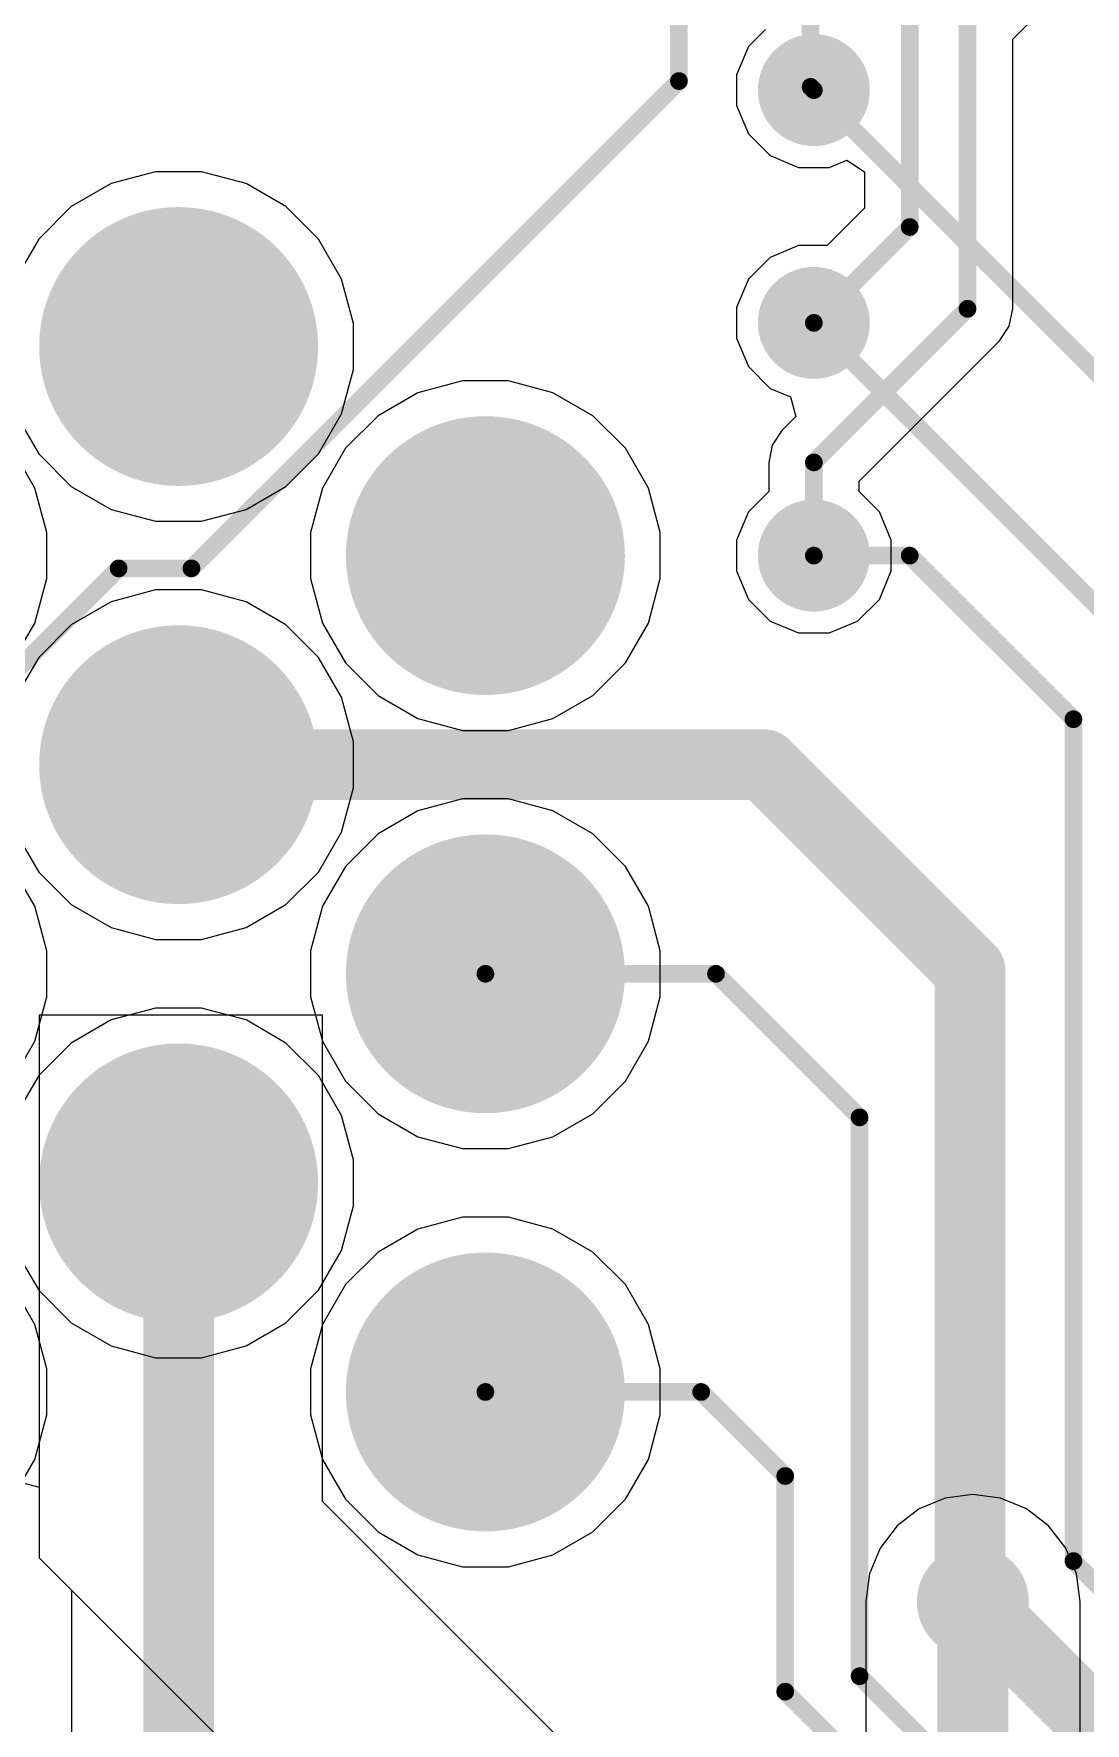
# Model space of a CAD drawing. Header units: millimetres. Extents: x 1 to 134, y -1 to 87.
# Drawn here: x 31.75 to 39.29, y 12.45 to 24.57 of the extents above; entities that cross this region are included whole.
import ezdxf

# ---------------------------------------------------------------- set-up
doc = ezdxf.new("R2010")
doc.units = ezdxf.units.MM
for name, color, linetype in [('BottomLayer', 5, 'Continuous'), ('BottomSolder', 6, 'Continuous'), ('MultiLayer', 9, 'Continuous'), ('PadHoleLayer', 156, 'Continuous'), ('TopLayer', 1, 'Continuous'), ('TopSolder', 216, 'Continuous'), ('ViaHoleLayer', 16, 'Continuous')]:
    doc.layers.add(name, color=color, linetype=linetype)

# ---------------------------------------------------------------- blocks, each defined once
blk = doc.blocks.new('1_1376430_8_1')
at = {"layer": 'BottomLayer'}
h = blk.add_hatch(color=5, dxfattribs=at)
edge = h.paths.add_edge_path()
edge.add_arc((-34.7499305, 4.72499182), 1.00000054, 0, 360)
h = blk.add_hatch(color=5, dxfattribs=at)
edge = h.paths.add_edge_path()
edge.add_arc((-32.5499349, 3.22499482), 1.00000054, 0, 360)
h = blk.add_hatch(color=5, dxfattribs=at)
edge = h.paths.add_edge_path()
edge.add_arc((-34.7499305, 1.72499782), 1.00000054, 0, 360)
h = blk.add_hatch(color=5, dxfattribs=at)
edge = h.paths.add_edge_path()
edge.add_arc((-32.5499349, 0.22500082), 1.00000054, 0, 360)
h = blk.add_hatch(color=5, dxfattribs=at)
edge = h.paths.add_edge_path()
edge.add_arc((-34.7499305, -1.27499618), 1.00000054, 0, 360)
h = blk.add_hatch(color=5, dxfattribs=at)
edge = h.paths.add_edge_path()
edge.add_arc((-32.5499349, -2.77499318), 1.00000054, 0, 360)
at = {"layer": 'BottomSolder'}
h = blk.add_hatch(color=6, dxfattribs=at)
edge = h.paths.add_edge_path()
edge.add_arc((-34.7499305, 4.72499182), 1.00000054, 0, 360)
h = blk.add_hatch(color=6, dxfattribs=at)
edge = h.paths.add_edge_path()
edge.add_arc((-32.5499349, 3.22499482), 1.00000054, 0, 360)
h = blk.add_hatch(color=6, dxfattribs=at)
edge = h.paths.add_edge_path()
edge.add_arc((-34.7499305, 1.72499782), 1.00000054, 0, 360)
h = blk.add_hatch(color=6, dxfattribs=at)
edge = h.paths.add_edge_path()
edge.add_arc((-32.5499349, 0.22500082), 1.00000054, 0, 360)
h = blk.add_hatch(color=6, dxfattribs=at)
edge = h.paths.add_edge_path()
edge.add_arc((-34.7499305, -1.27499618), 1.00000054, 0, 360)
h = blk.add_hatch(color=6, dxfattribs=at)
edge = h.paths.add_edge_path()
edge.add_arc((-32.5499349, -2.77499318), 1.00000054, 0, 360)
at = {"layer": 'MultiLayer'}
h = blk.add_hatch(color=9, dxfattribs=at)
edge = h.paths.add_edge_path()
edge.add_arc((-34.7499305, 4.72499182), 1.00000054, 0, 360)
h = blk.add_hatch(color=9, dxfattribs=at)
edge = h.paths.add_edge_path()
edge.add_arc((-32.5499349, 3.22499482), 1.00000054, 0, 360)
h = blk.add_hatch(color=9, dxfattribs=at)
edge = h.paths.add_edge_path()
edge.add_arc((-34.7499305, 1.72499782), 1.00000054, 0, 360)
h = blk.add_hatch(color=9, dxfattribs=at)
edge = h.paths.add_edge_path()
edge.add_arc((-32.5499349, 0.22500082), 1.00000054, 0, 360)
h = blk.add_hatch(color=9, dxfattribs=at)
edge = h.paths.add_edge_path()
edge.add_arc((-34.7499305, -1.27499618), 1.00000054, 0, 360)
h = blk.add_hatch(color=9, dxfattribs=at)
edge = h.paths.add_edge_path()
edge.add_arc((-32.5499349, -2.77499318), 1.00000054, 0, 360)
at = {"layer": 'PadHoleLayer'}
h = blk.add_hatch(color=156, dxfattribs=at)
edge = h.paths.add_edge_path()
edge.add_arc((-34.7499305, 4.72499182), 0.60500006, 0, 360)
h = blk.add_hatch(color=156, dxfattribs=at)
edge = h.paths.add_edge_path()
edge.add_arc((-32.5499349, 3.22499482), 0.60500006, 0, 360)
h = blk.add_hatch(color=156, dxfattribs=at)
edge = h.paths.add_edge_path()
edge.add_arc((-34.7499305, 1.72499782), 0.60500006, 0, 360)
h = blk.add_hatch(color=156, dxfattribs=at)
edge = h.paths.add_edge_path()
edge.add_arc((-32.5499349, 0.22500082), 0.60500006, 0, 360)
h = blk.add_hatch(color=156, dxfattribs=at)
edge = h.paths.add_edge_path()
edge.add_arc((-34.7499305, -1.27499618), 0.60500006, 0, 360)
h = blk.add_hatch(color=156, dxfattribs=at)
edge = h.paths.add_edge_path()
edge.add_arc((-32.5499349, -2.77499318), 0.60500006, 0, 360)
at = {"layer": 'TopLayer'}
h = blk.add_hatch(color=1, dxfattribs=at)
edge = h.paths.add_edge_path()
edge.add_arc((-34.7499305, 4.72499182), 1.00000054, 0, 360)
h = blk.add_hatch(color=1, dxfattribs=at)
edge = h.paths.add_edge_path()
edge.add_arc((-32.5499349, 3.22499482), 1.00000054, 0, 360)
h = blk.add_hatch(color=1, dxfattribs=at)
edge = h.paths.add_edge_path()
edge.add_arc((-34.7499305, 1.72499782), 1.00000054, 0, 360)
h = blk.add_hatch(color=1, dxfattribs=at)
edge = h.paths.add_edge_path()
edge.add_arc((-32.5499349, 0.22500082), 1.00000054, 0, 360)
h = blk.add_hatch(color=1, dxfattribs=at)
edge = h.paths.add_edge_path()
edge.add_arc((-34.7499305, -1.27499618), 1.00000054, 0, 360)
h = blk.add_hatch(color=1, dxfattribs=at)
edge = h.paths.add_edge_path()
edge.add_arc((-32.5499349, -2.77499318), 1.00000054, 0, 360)
at = {"layer": 'TopSolder'}
h = blk.add_hatch(color=216, dxfattribs=at)
edge = h.paths.add_edge_path()
edge.add_arc((-34.7499305, 4.72499182), 1.00000054, 0, 360)
h = blk.add_hatch(color=216, dxfattribs=at)
edge = h.paths.add_edge_path()
edge.add_arc((-32.5499349, 3.22499482), 1.00000054, 0, 360)
h = blk.add_hatch(color=216, dxfattribs=at)
edge = h.paths.add_edge_path()
edge.add_arc((-34.7499305, 1.72499782), 1.00000054, 0, 360)
h = blk.add_hatch(color=216, dxfattribs=at)
edge = h.paths.add_edge_path()
edge.add_arc((-32.5499349, 0.22500082), 1.00000054, 0, 360)
h = blk.add_hatch(color=216, dxfattribs=at)
edge = h.paths.add_edge_path()
edge.add_arc((-34.7499305, -1.27499618), 1.00000054, 0, 360)
h = blk.add_hatch(color=216, dxfattribs=at)
edge = h.paths.add_edge_path()
edge.add_arc((-32.5499349, -2.77499318), 1.00000054, 0, 360)

msp = doc.modelspace()

# ---------------------------------------------------------------- hatches: boundary and pattern name
at = {"layer": 'BottomLayer'}
h = msp.add_hatch(color=5, dxfattribs=at)
edge = h.paths.add_edge_path()
edge.add_arc((37.34012598, 24.16106674), 0.2999994, 0, 360)
h = msp.add_hatch(color=5, dxfattribs=at)
edge = h.paths.add_edge_path()
edge.add_arc((37.34012598, 22.4915222), 0.2999994, 0, 360)
h = msp.add_hatch(color=5, dxfattribs=at)
edge = h.paths.add_edge_path()
edge.add_arc((37.34012598, 20.82197766), 0.2999994, 0, 360)
h = msp.add_hatch(color=5, dxfattribs=at)
edge = h.paths.add_edge_path()
edge.add_arc((38.48042341999999, 13.31797438), 0.2999994, 0, 360)
at = {"layer": 'BottomSolder'}
h = msp.add_hatch(color=6, dxfattribs=at)
edge = h.paths.add_edge_path()
edge.add_arc((37.34012598, 24.16106674), 0.4015993999999999, 0, 360)
h = msp.add_hatch(color=6, dxfattribs=at)
edge = h.paths.add_edge_path()
edge.add_arc((37.34012598, 22.4915222), 0.4015993999999999, 0, 360)
h = msp.add_hatch(color=6, dxfattribs=at)
edge = h.paths.add_edge_path()
edge.add_arc((37.34012598, 20.82197766), 0.4015993999999999, 0, 360)
h = msp.add_hatch(color=6, dxfattribs=at)
edge = h.paths.add_edge_path()
edge.add_arc((38.48042341999999, 13.31797438), 0.4015993999999999, 0, 360)
at = {"layer": 'TopLayer'}
h = msp.add_hatch(color=1, dxfattribs=at)
edge = h.paths.add_edge_path()
edge.add_arc((37.34012598, 24.16106674), 0.2999994, 0, 360)
h = msp.add_hatch(color=1, dxfattribs=at)
edge = h.paths.add_edge_path()
edge.add_arc((37.34012598, 22.4915222), 0.2999994, 0, 360)
h = msp.add_hatch(color=1, dxfattribs=at)
edge = h.paths.add_edge_path()
edge.add_arc((37.34012598, 20.82197766), 0.2999994, 0, 360)
h = msp.add_hatch(color=1, dxfattribs=at)
edge = h.paths.add_edge_path()
edge.add_arc((38.48042341999999, 13.31797438), 0.2999994, 0, 360)
at = {"layer": 'TopSolder'}
h = msp.add_hatch(color=216, dxfattribs=at)
edge = h.paths.add_edge_path()
edge.add_arc((37.34012598, 24.16106674), 0.4015993999999999, 0, 360)
h = msp.add_hatch(color=216, dxfattribs=at)
edge = h.paths.add_edge_path()
edge.add_arc((37.34012598, 22.4915222), 0.4015993999999999, 0, 360)
h = msp.add_hatch(color=216, dxfattribs=at)
edge = h.paths.add_edge_path()
edge.add_arc((37.34012598, 20.82197766), 0.4015993999999999, 0, 360)
h = msp.add_hatch(color=216, dxfattribs=at)
edge = h.paths.add_edge_path()
edge.add_arc((38.48042341999999, 13.31797438), 0.4015993999999999, 0, 360)
at = {"layer": 'ViaHoleLayer'}
h = msp.add_hatch(color=16, dxfattribs=at)
edge = h.paths.add_edge_path()
edge.add_arc((37.34012598, 24.16106674), 0.1499997, 0, 360)
h = msp.add_hatch(color=16, dxfattribs=at)
edge = h.paths.add_edge_path()
edge.add_arc((37.34012598, 22.4915222), 0.1499997, 0, 360)
h = msp.add_hatch(color=16, dxfattribs=at)
edge = h.paths.add_edge_path()
edge.add_arc((37.34012598, 20.82197766), 0.1499997, 0, 360)
h = msp.add_hatch(color=16, dxfattribs=at)
edge = h.paths.add_edge_path()
edge.add_arc((38.48042341999999, 13.31797438), 0.1499997, 0, 360)

# ---------------------------------------------------------------- linework, layer by layer
at = {"layer": 'BottomLayer'}
for p, q in [((38.76582036, 24.52737792), (42.26018472, 28.02174228)), ((36.99288004, 24.59729396), (36.87046728, 24.4748812)), ((38.76582036, 22.5924999), (38.76582036, 24.52737792)), ((36.87046728, 24.4748812), (36.78612657999999, 24.27126464)), ((36.78612657999999, 24.27126464), (36.78612657999999, 24.05086884)), ((36.78612657999999, 24.05086884), (36.87046728, 23.84725228)), ((36.87046728, 23.84725228), (37.02631151999999, 23.69140804)), ((37.02631151999999, 23.69140804), (37.22992808, 23.60706734)), ((37.45032388, 23.60706734), (37.5770775, 23.65957168)), ((37.5770775, 23.65957168), (37.70408003999999, 23.57561198)), ((32.61977982, 23.5759752), (32.30084726, 23.4905169)), ((32.94996458, 23.5759752), (32.61977982, 23.5759752)), ((33.26889714, 23.4905169), (32.94996458, 23.5759752)), ((37.22992808, 23.60706734), (37.45032388, 23.60706734)), ((37.70408003999999, 23.57561198), (37.70408003999999, 23.31328586)), ((32.30084726, 23.4905169), (32.01489914, 23.32542452)), ((33.55484526, 23.32542452), (33.26889714, 23.4905169)), ((32.01489914, 23.32542452), (31.78142234, 23.09194772)), ((33.78832206, 23.09194772), (33.55484526, 23.32542452)), ((37.70408003999999, 23.31328586), (37.43631577999999, 23.0455216)), ((31.78142234, 23.09194772), (31.61632996, 22.8059996)), ((33.95341444, 22.8059996), (33.78832206, 23.09194772)), ((37.22992808, 23.0455216), (37.02631151999999, 22.9611809)), ((37.43631577999999, 23.0455216), (37.22992808, 23.0455216)), ((37.02631151999999, 22.9611809), (36.87046728, 22.80533666)), ((34.03887274, 22.48706704), (33.95341444, 22.8059996)), ((36.87046728, 22.80533666), (36.78612657999999, 22.6017201)), ((36.78612657999999, 22.6017201), (36.78612657999999, 22.3813243)), ((38.74117982, 22.46861648), (38.76582036, 22.5924999)), ((34.03887274, 22.15688228), (34.03887274, 22.48706704)), ((38.6710047, 22.3635951), (38.74117982, 22.46861648)), ((36.78612657999999, 22.3813243), (36.87046728, 22.17770774)), ((37.66384643999999, 21.35643684), (38.6710047, 22.3635951)), ((33.95341444, 21.83794972), (34.03887274, 22.15688228)), ((34.81977542, 22.0759782), (34.50084286, 21.9905199)), ((35.14996017999999, 22.0759782), (34.81977542, 22.0759782)), ((35.46889273999999, 21.9905199), (35.14996017999999, 22.0759782)), ((36.87046728, 22.17770774), (37.02631151999999, 22.0218635)), ((34.50084286, 21.9905199), (34.21489474, 21.82542752)), ((35.75484086, 21.82542752), (35.46889273999999, 21.9905199)), ((37.02631151999999, 22.0218635), (37.17320226, 21.96102034)), ((37.17320226, 21.96102034), (37.21198044, 21.82019004)), ((31.61632996, 21.83794972), (31.78142234, 21.5520016)), ((33.78832206, 21.5520016), (33.95341444, 21.83794972)), ((34.21489474, 21.82542752), (33.98141794, 21.59195072)), ((35.98831765999999, 21.59195072), (35.75484086, 21.82542752)), ((37.21198044, 21.82019004), (37.11122117999999, 21.71943078)), ((37.11122117999999, 21.71943078), (37.04104606, 21.6144094)), ((31.75341884, 21.3060026), (31.58832646, 21.59195072)), ((33.98141794, 21.59195072), (33.81632556, 21.3060026)), ((36.15341004, 21.3060026), (35.98831765999999, 21.59195072)), ((37.04104606, 21.6144094), (37.01640552, 21.49052598)), ((31.78142234, 21.5520016), (32.01489914, 21.3185248)), ((33.55484526, 21.3185248), (33.78832206, 21.5520016)), ((37.01640552, 21.49052598), (37.01640552, 21.28173036)), ((37.66384643999999, 21.28173036), (37.66384643999999, 21.35643684)), ((31.83887714, 20.98707004), (31.75341884, 21.3060026)), ((32.01489914, 21.3185248), (32.30084726, 21.15343242)), ((33.26889714, 21.15343242), (33.55484526, 21.3185248)), ((33.81632556, 21.3060026), (33.73086726, 20.98707004)), ((36.23886834, 20.98707004), (36.15341004, 21.3060026)), ((37.01640552, 21.28173036), (36.87046728, 21.13579212)), ((37.80978468, 21.13579212), (37.66384643999999, 21.28173036)), ((32.30084726, 21.15343242), (32.61977982, 21.06797412)), ((32.94996458, 21.06797412), (33.26889714, 21.15343242)), ((36.87046728, 21.13579212), (36.78612657999999, 20.93217556)), ((37.89412538, 20.93217556), (37.80978468, 21.13579212)), ((31.83887714, 20.65688528), (31.83887714, 20.98707004)), ((32.61977982, 21.06797412), (32.94996458, 21.06797412)), ((33.73086726, 20.98707004), (33.73086726, 20.65688528)), ((36.23886834, 20.65688528), (36.23886834, 20.98707004)), ((36.78612657999999, 20.93217556), (36.78612657999999, 20.71177976)), ((37.89412538, 20.71177976), (37.89412538, 20.93217556)), ((31.75341884, 20.33795272), (31.83887714, 20.65688528)), ((33.73086726, 20.65688528), (33.81632556, 20.33795272)), ((36.15341004, 20.33795272), (36.23886834, 20.65688528)), ((36.78612657999999, 20.71177976), (36.87046728, 20.5081632)), ((37.80978468, 20.5081632), (37.89412538, 20.71177976)), ((32.30084726, 20.4905229), (32.01489914, 20.32543052)), ((32.61977982, 20.5759812), (32.30084726, 20.4905229)), ((32.94996458, 20.5759812), (32.61977982, 20.5759812)), ((33.26889714, 20.4905229), (32.94996458, 20.5759812)), ((33.55484526, 20.32543052), (33.26889714, 20.4905229)), ((36.87046728, 20.5081632), (37.02631151999999, 20.35231896)), ((37.65394044, 20.35231896), (37.80978468, 20.5081632)), ((31.58832646, 20.0520046), (31.75341884, 20.33795272)), ((32.01489914, 20.32543052), (31.78142234, 20.09195372)), ((33.78832206, 20.09195372), (33.55484526, 20.32543052)), ((33.81632556, 20.33795272), (33.98141794, 20.0520046)), ((35.98831765999999, 20.0520046), (36.15341004, 20.33795272)), ((37.02631151999999, 20.35231896), (37.22992808, 20.26797826)), ((37.22992808, 20.26797826), (37.45032388, 20.26797826)), ((37.45032388, 20.26797826), (37.65394044, 20.35231896)), ((31.78142234, 20.09195372), (31.61632996, 19.8060056)), ((33.95341444, 19.8060056), (33.78832206, 20.09195372)), ((33.98141794, 20.0520046), (34.21489474, 19.8185278)), ((35.75484086, 19.8185278), (35.98831765999999, 20.0520046)), ((34.03887274, 19.48707304), (33.95341444, 19.8060056)), ((34.21489474, 19.8185278), (34.50084286, 19.65343542)), ((35.46889273999999, 19.65343542), (35.75484086, 19.8185278)), ((34.50084286, 19.65343542), (34.81977542, 19.56797712)), ((35.14996017999999, 19.56797712), (35.46889273999999, 19.65343542)), ((34.81977542, 19.56797712), (35.14996017999999, 19.56797712)), ((34.03887274, 19.15688828), (34.03887274, 19.48707304)), ((33.95341444, 18.83795572), (34.03887274, 19.15688828)), ((34.81977542, 19.0759842), (34.50084286, 18.9905259)), ((35.14996017999999, 19.0759842), (34.81977542, 19.0759842)), ((35.46889273999999, 18.9905259), (35.14996017999999, 19.0759842)), ((34.50084286, 18.9905259), (34.21489474, 18.82543352)), ((35.75484086, 18.82543352), (35.46889273999999, 18.9905259)), ((31.61632996, 18.83795572), (31.78142234, 18.5520076)), ((33.78832206, 18.5520076), (33.95341444, 18.83795572)), ((34.21489474, 18.82543352), (33.98141794, 18.59195672)), ((35.98831765999999, 18.59195672), (35.75484086, 18.82543352)), ((31.75341884, 18.3060086), (31.58832646, 18.59195672)), ((31.78142234, 18.5520076), (32.01489914, 18.3185308)), ((33.55484526, 18.3185308), (33.78832206, 18.5520076)), ((33.98141794, 18.59195672), (33.81632556, 18.3060086)), ((36.15341004, 18.3060086), (35.98831765999999, 18.59195672)), ((31.83887714, 17.98707604), (31.75341884, 18.3060086)), ((32.01489914, 18.3185308), (32.30084726, 18.15343842)), ((33.26889714, 18.15343842), (33.55484526, 18.3185308)), ((33.81632556, 18.3060086), (33.73086726, 17.98707604)), ((36.23886834, 17.98707604), (36.15341004, 18.3060086)), ((32.30084726, 18.15343842), (32.61977982, 18.06798012)), ((32.61977982, 18.06798012), (32.94996458, 18.06798012)), ((32.94996458, 18.06798012), (33.26889714, 18.15343842)), ((31.83887714, 17.65689128), (31.83887714, 17.98707604)), ((33.73086726, 17.98707604), (33.73086726, 17.65689128)), ((36.23886834, 17.65689128), (36.23886834, 17.98707604)), ((31.75341884, 17.33795872), (31.83887714, 17.65689128)), ((32.61977982, 17.5759872), (32.30084726, 17.4905289)), ((32.94996458, 17.5759872), (32.61977982, 17.5759872)), ((33.26889714, 17.4905289), (32.94996458, 17.5759872)), ((33.73086726, 17.65689128), (33.81632556, 17.33795872)), ((36.15341004, 17.33795872), (36.23886834, 17.65689128)), ((32.30084726, 17.4905289), (32.01489914, 17.32543652)), ((33.55484526, 17.32543652), (33.26889714, 17.4905289)), ((31.58832646, 17.0520106), (31.75341884, 17.33795872)), ((33.81632556, 17.33795872), (33.98141794, 17.0520106)), ((35.98831765999999, 17.0520106), (36.15341004, 17.33795872)), ((32.01489914, 17.32543652), (31.78142234, 17.09195972)), ((33.78832206, 17.09195972), (33.55484526, 17.32543652)), ((31.78142234, 17.09195972), (31.61632996, 16.8060116)), ((33.95341444, 16.8060116), (33.78832206, 17.09195972)), ((33.98141794, 17.0520106), (34.21489474, 16.8185338)), ((35.75484086, 16.8185338), (35.98831765999999, 17.0520106)), ((34.03887274, 16.48707904), (33.95341444, 16.8060116)), ((34.21489474, 16.8185338), (34.50084286, 16.65344142)), ((35.46889273999999, 16.65344142), (35.75484086, 16.8185338)), ((34.50084286, 16.65344142), (34.81977542, 16.56798312)), ((35.14996017999999, 16.56798312), (35.46889273999999, 16.65344142)), ((34.03887274, 16.15689428), (34.03887274, 16.48707904)), ((34.81977542, 16.56798312), (35.14996017999999, 16.56798312)), ((33.95341444, 15.83796172), (34.03887274, 16.15689428)), ((34.81977542, 16.0759902), (34.50084286, 15.9905319)), ((35.14996017999999, 16.0759902), (34.81977542, 16.0759902)), ((35.46889273999999, 15.9905319), (35.14996017999999, 16.0759902)), ((34.50084286, 15.9905319), (34.21489474, 15.82543952)), ((35.75484086, 15.82543952), (35.46889273999999, 15.9905319)), ((31.61632996, 15.83796172), (31.78142234, 15.5520136)), ((33.78832206, 15.5520136), (33.95341444, 15.83796172)), ((34.21489474, 15.82543952), (33.98141794, 15.59196272)), ((35.98831765999999, 15.59196272), (35.75484086, 15.82543952)), ((31.75341884, 15.3060146), (31.58832646, 15.59196272)), ((31.78142234, 15.5520136), (32.01489914, 15.3185368)), ((33.55484526, 15.3185368), (33.78832206, 15.5520136)), ((33.98141794, 15.59196272), (33.81632556, 15.3060146)), ((36.15341004, 15.3060146), (35.98831765999999, 15.59196272)), ((31.83887714, 14.98708204), (31.75341884, 15.3060146)), ((32.01489914, 15.3185368), (32.30084726, 15.15344442)), ((33.26889714, 15.15344442), (33.55484526, 15.3185368)), ((33.81632556, 15.3060146), (33.73086726, 14.98708204)), ((36.23886834, 14.98708204), (36.15341004, 15.3060146)), ((32.30084726, 15.15344442), (32.61977982, 15.06798612)), ((32.94996458, 15.06798612), (33.26889714, 15.15344442)), ((32.61977982, 15.06798612), (32.94996458, 15.06798612)), ((31.83887714, 14.65689728), (31.83887714, 14.98708204)), ((33.73086726, 14.98708204), (33.73086726, 14.65689728)), ((36.23886834, 14.65689728), (36.23886834, 14.98708204)), ((31.75341884, 14.33796472), (31.83887714, 14.65689728)), ((33.73086726, 14.65689728), (33.81632556, 14.33796472)), ((36.15341004, 14.33796472), (36.23886834, 14.65689728)), ((31.58832646, 14.0520166), (31.75341884, 14.33796472)), ((33.81632556, 14.33796472), (33.98141794, 14.0520166)), ((35.98831765999999, 14.0520166), (36.15341004, 14.33796472)), ((38.28150077999999, 14.06036304), (38.09613666, 13.98358138)), ((38.48042341999999, 14.08655044), (38.28150077999999, 14.06036304)), ((38.67934606, 14.06036304), (38.48042341999999, 14.08655044)), ((38.86471018, 13.98358138), (38.67934606, 14.06036304)), ((33.98141794, 14.0520166), (34.21489474, 13.8185398)), ((35.75484086, 13.8185398), (35.98831765999999, 14.0520166)), ((38.09613666, 13.98358138), (37.9369574, 13.8614404)), ((39.02388944, 13.8614404), (38.86471018, 13.98358138)), ((34.21489474, 13.8185398), (34.50084286, 13.65344742)), ((35.46889273999999, 13.65344742), (35.75484086, 13.8185398)), ((37.9369574, 13.8614404), (37.81481642, 13.70226114)), ((39.14603042, 13.70226114), (39.02388944, 13.8614404)), ((37.81481642, 13.70226114), (37.73803476, 13.51689702)), ((39.22281208, 13.51689702), (39.14603042, 13.70226114)), ((34.50084286, 13.65344742), (34.81977542, 13.56798912)), ((35.14996017999999, 13.56798912), (35.46889273999999, 13.65344742)), ((34.81977542, 13.56798912), (35.14996017999999, 13.56798912)), ((37.73803476, 13.51689702), (37.71184736, 13.31797438)), ((39.24899947999999, 13.31797438), (39.22281208, 13.51689702)), ((37.71184736, 13.31797438), (37.71184736, 7.3697973)), ((39.24899947999999, 7.3697973), (39.24899947999999, 13.31797438))]:
    msp.add_line(p, q, dxfattribs=at)
for points, const_width in [([(37.31660049999999, 24.1845973), (37.31660049999999, 24.8957973)], 0.127), ([(38.0278005, 23.17919672), (38.0278005, 24.72341258)], 0.127), ([(38.4420999, 22.5924999), (38.4420999, 24.66146706)], 0.127), ([(37.31660049999999, 24.1845973), (37.34012852, 24.16106928)], 0.127), ([(37.34012598, 22.4915222), (38.0278005, 23.17919672)], 0.127), ([(37.34012598, 21.49052598), (38.4420999, 22.5924999)], 0.127), ([(37.34012598, 20.82197766), (37.34012598, 21.49052598)], 0.127), ([(38.48042341999999, 7.3697973), (38.48042341999999, 13.31797438)], 0.508)]:
    msp.add_lwpolyline(points, dxfattribs=dict(at, const_width=const_width))
for points, const_width in [([(37.2848505, 24.1845973, 1), (37.3483505, 24.1845973, 1)], 0.0635), ([(37.2848505, 24.1845973, 1), (37.3483505, 24.1845973, 1)], 0.0635), ([(37.30837852, 24.16106928, 1), (37.37187852, 24.16106928, 1)], 0.0635), ([(37.9960505, 23.17919672, 1), (38.05955049999999, 23.17919672, 1)], 0.0635), ([(37.9960505, 23.17919672, 1), (38.05955049999999, 23.17919672, 1)], 0.0635), ([(37.30837598, 22.4915222, 1), (37.37187598, 22.4915222, 1)], 0.0635), ([(38.41034989999999, 22.5924999, 1), (38.4738499, 22.5924999, 1)], 0.0635), ([(38.41034989999999, 22.5924999, 1), (38.4738499, 22.5924999, 1)], 0.0635), ([(37.30837598, 21.49052598, 1), (37.37187598, 21.49052598, 1)], 0.0635), ([(37.30837598, 21.49052598, 1), (37.37187598, 21.49052598, 1)], 0.0635), ([(37.30837598, 20.82197766, 1), (37.37187598, 20.82197766, 1)], 0.0635), ([(38.35342342, 13.31797438, 1), (38.60742342, 13.31797438, 1)], 0.254)]:
    msp.add_lwpolyline(points, format="xyb", close=True, dxfattribs=dict(at, const_width=const_width))
at = {"layer": 'TopLayer'}
for p, q in [((33.81632556, 17.526), (31.78487166, 17.526)), ((31.78487166, 17.526), (31.78487166, 13.63181678)), ((33.81632556, 14.03727444), (33.81632556, 17.526)), ((31.65787165999999, 14.17247102), (31.78487166, 14.1384401)), ((31.78487166, 14.1384401), (31.78487166, 13.63181678)), ((35.6578027, 12.1957973), (33.81632556, 14.03727444)), ((31.78487166, 13.63181678), (34.57088844, 10.8458)), ((31.78487166, 13.63181678), (32.01629614, 13.4003923)), ((32.01629614, 13.4003923), (32.01629614, 9.08109944))]:
    msp.add_line(p, q, dxfattribs=at)
for points, const_width in [([(36.3728, 24.22628124), (36.3728, 26.74888224)], 0.127), ([(32.87668558, 20.73016682), (36.3728, 24.22628124)], 0.127), ([(37.34012598, 24.16106928), (37.34012852, 24.16106928)], 0.127), ([(37.34012852, 24.16106928), (39.83674786, 21.66444994)], 0.127), ([(37.34012598, 22.4915222), (39.45574786, 20.37590032)], 0.127), ([(37.34012598, 20.82197766), (38.0278005, 20.82197766)], 0.127), ([(38.0278005, 20.82197766), (39.20174786, 19.6480303)], 0.127), ([(30.94649132, 19.32198066), (32.35467748, 20.73016682)], 0.127), ([(32.35467748, 20.73016682), (32.87668558, 20.73016682)], 0.127), ([(39.20174786, 13.6091041), (39.20174786, 19.6480303)], 0.127), ([(32.7848722, 19.32198066), (36.98397734, 19.32198066)], 0.508), ([(36.98397734, 19.32198066), (38.4596005, 17.8463575)], 0.508), ([(38.4596005, 13.3387973), (38.4596005, 17.8463575)], 0.508), ([(34.9848678, 17.82198366), (36.6382554, 17.82198366)], 0.127), ([(36.6382554, 17.82198366), (37.6682, 16.79203906)], 0.127), ([(37.6682, 12.7831596), (37.6682, 16.79203906)], 0.127), ([(32.7848722, 8.762746), (32.7848722, 16.32198666)], 0.508), ([(34.9848678, 14.82198966), (36.5319564, 14.82198966)], 0.127), ([(36.5319564, 14.82198966), (37.1348, 14.21914606)], 0.127), ([(37.1348, 12.67205746), (37.1348, 14.21914606)], 0.127), ([(38.4596005, 13.3387973), (38.48042341999999, 13.31797438)], 0.508), ([(39.20174786, 13.6091041), (40.90235406, 11.9084979)], 0.127), ([(38.48042341999999, 13.31797438), (40.4613999, 11.3369979)], 0.508), ([(37.1348, 12.67205746), (40.13185776, 9.674999699999999)], 0.127), ([(37.6682, 12.7831596), (39.9223611, 10.5289985)], 0.127)]:
    msp.add_lwpolyline(points, dxfattribs=dict(at, const_width=const_width))
for points, const_width in [([(36.34105, 24.22628124, 1), (36.40454999999999, 24.22628124, 1)], 0.0635), ([(36.34105, 24.22628124, 1), (36.40454999999999, 24.22628124, 1)], 0.0635), ([(37.30837598, 24.16106928, 1), (37.37187598, 24.16106928, 1)], 0.0635), ([(37.30837852, 24.16106928, 1), (37.37187852, 24.16106928, 1)], 0.0635), ([(37.30837852, 24.16106928, 1), (37.37187852, 24.16106928, 1)], 0.0635), ([(37.30837598, 22.4915222, 1), (37.37187598, 22.4915222, 1)], 0.0635), ([(37.30837598, 20.82197766, 1), (37.37187598, 20.82197766, 1)], 0.0635), ([(37.9960505, 20.82197766, 1), (38.05955049999999, 20.82197766, 1)], 0.0635), ([(37.9960505, 20.82197766, 1), (38.05955049999999, 20.82197766, 1)], 0.0635), ([(32.32292748, 20.73016682, 1), (32.38642748, 20.73016682, 1)], 0.0635), ([(32.32292748, 20.73016682, 1), (32.38642748, 20.73016682, 1)], 0.0635), ([(32.84493558, 20.73016682, 1), (32.90843558, 20.73016682, 1)], 0.0635), ([(32.84493558, 20.73016682, 1), (32.90843558, 20.73016682, 1)], 0.0635), ([(39.16999786, 19.6480303, 1), (39.23349786, 19.6480303, 1)], 0.0635), ([(39.16999786, 19.6480303, 1), (39.23349786, 19.6480303, 1)], 0.0635), ([(32.6578722, 19.32198066, 1), (32.9118722, 19.32198066, 1)], 0.254), ([(36.85697733999999, 19.32198066, 1), (37.11097734, 19.32198066, 1)], 0.254), ([(36.85697733999999, 19.32198066, 1), (37.11097734, 19.32198066, 1)], 0.254), ([(38.3326005, 17.8463575, 1), (38.5866005, 17.8463575, 1)], 0.254), ([(38.3326005, 17.8463575, 1), (38.5866005, 17.8463575, 1)], 0.254), ([(34.95311779999999, 17.82198366, 1), (35.0166178, 17.82198366, 1)], 0.0635), ([(36.6065054, 17.82198366, 1), (36.67000539999999, 17.82198366, 1)], 0.0635), ([(36.6065054, 17.82198366, 1), (36.67000539999999, 17.82198366, 1)], 0.0635), ([(37.63645, 16.79203906, 1), (37.69995, 16.79203906, 1)], 0.0635), ([(37.63645, 16.79203906, 1), (37.69995, 16.79203906, 1)], 0.0635), ([(32.6578722, 16.32198666, 1), (32.9118722, 16.32198666, 1)], 0.254), ([(34.95311779999999, 14.82198966, 1), (35.0166178, 14.82198966, 1)], 0.0635), ([(36.5002064, 14.82198966, 1), (36.5637064, 14.82198966, 1)], 0.0635), ([(36.5002064, 14.82198966, 1), (36.5637064, 14.82198966, 1)], 0.0635), ([(37.10305, 14.21914606, 1), (37.16654999999999, 14.21914606, 1)], 0.0635), ([(37.10305, 14.21914606, 1), (37.16654999999999, 14.21914606, 1)], 0.0635), ([(38.3326005, 13.3387973, 1), (38.5866005, 13.3387973, 1)], 0.254), ([(38.3326005, 13.3387973, 1), (38.5866005, 13.3387973, 1)], 0.254), ([(39.16999786, 13.6091041, 1), (39.23349786, 13.6091041, 1)], 0.0635), ([(39.16999786, 13.6091041, 1), (39.23349786, 13.6091041, 1)], 0.0635), ([(38.35342342, 13.31797438, 1), (38.60742342, 13.31797438, 1)], 0.254), ([(38.35342342, 13.31797438, 1), (38.60742342, 13.31797438, 1)], 0.254), ([(37.10305, 12.67205746, 1), (37.16654999999999, 12.67205746, 1)], 0.0635), ([(37.10305, 12.67205746, 1), (37.16654999999999, 12.67205746, 1)], 0.0635), ([(37.63645, 12.7831596, 1), (37.69995, 12.7831596, 1)], 0.0635), ([(37.63645, 12.7831596, 1), (37.69995, 12.7831596, 1)], 0.0635)]:
    msp.add_lwpolyline(points, format="xyb", close=True, dxfattribs=dict(at, const_width=const_width))

# ---------------------------------------------------------------- block references
msp.add_blockref('1_1376430_8_1', (67.53480269999999, 17.59698284))

doc.saveas('drawing.dxf')
